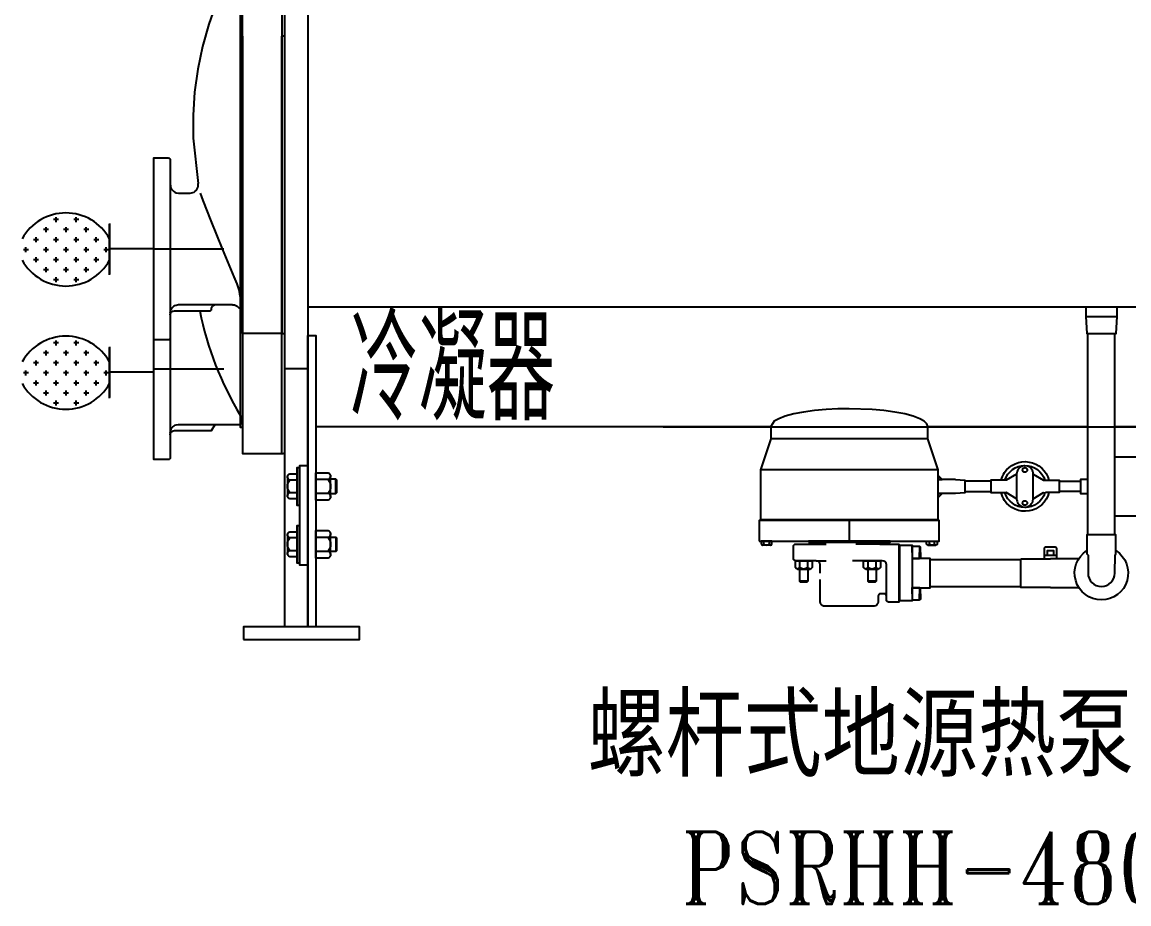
# Model space of a CAD drawing. Extents: x -345393 to -54719, y 203828 to 476815.
# Drawn here: x -304125 to -298739, y 289043 to 293336 of the extents above; entities that cross this region are included whole.
import ezdxf

# ---------------------------------------------------------------- set-up
doc = ezdxf.new("R2010")
doc.units = 0
doc.header["$LTSCALE"] = 1000
doc.header["$MEASUREMENT"] = 0
doc.layers.get('0').update_dxf_attribs({"color": 252, "linetype": 'CONTINUOUS'})
for name, color, linetype in [('暖通-水-水阀', 3, 'CONTINUOUS'), ('暖通-水-管道-供水', 1, 'CONTINUOUS'), ('暖通-风-设备', 40, 'CONTINUOUS'), ('暖通-风-说明', 3, 'CONTINUOUS')]:
    doc.layers.add(name, color=color, linetype=linetype)
doc.styles.add('HZ-ZG', font='romans.shx', dxfattribs={"width": 0.8, "bigfont": 'hzf.shx'})
doc.styles.add('TKZ1', font='tjromant.shx', dxfattribs={"bigfont": 'tjhts.shx'})

# ---------------------------------------------------------------- blocks, each defined once
blk = doc.blocks.new('A$C458E6109')
at = {"color": 3}
for p, q in [((462.9, 1901), (804, 1901)), ((1212.2, 1619.3), (8936.8, 1619.3)), ((4998, 1571.1), (5150.9, 1571.1)), ((5009.1, 508.4), (5009.1, 1488.6)), ((5139.9, 508.4), (5139.9, 1488.6)), ((462.9, 1317.6), (804, 1317.6)), ((5607.3, 1032.3), (2942.2, 1032.3)), ((4229.6, 975.6), (3465.2, 975.6)), ((4279.9, 824.8), (3414.9, 824.8)), ((1113.3, 790.6), (1113.3, 699.2)), ((1158.6, 775.4), (1124.6, 775.4)), ((1311.9, 777.7), (1252.4, 777.7)), ((1323.6, 694.2), (1323.6, 794.8)), ((4364.3, 778.1), (4279.9, 778.1)), ((1124.6, 714.4), (1158.6, 714.4)), ((1252.4, 710.9), (1311.9, 710.9)), ((3847.4, 578.4), (3847.4, 477.8)), ((1113.3, 508.9), (1113.3, 417.5)), ((1158.6, 493.6), (1124.6, 493.6)), ((1311.9, 496.1), (1252.4, 496.1)), ((1323.6, 412.5), (1323.6, 513.2)), ((1124.6, 432.7), (1158.6, 432.7)), ((3464.7, 458.2), (3425.3, 458.2)), ((3432, 463.2), (3432, 477.8)), ((3458.1, 477.8), (3458.1, 463.2)), ((3696.5, 463.4), (3735.7, 463.4)), ((3998.3, 463.4), (3879.3, 463.4)), ((4230.1, 458.2), (4269.5, 458.2)), ((4236.7, 477.8), (4236.7, 463.2)), ((4262.8, 463.2), (4262.8, 477.8)), ((1252.4, 429.3), (1311.9, 429.3)), ((3605.8, 382.9), (3605.8, 349.5)), ((3646.4, 349.5), (3646.4, 382.9)), ((3686.5, 382.9), (3735.7, 382.9)), ((3937.8, 382.9), (3937.8, 349.5)), ((3978.4, 349.5), (3978.4, 382.9)), ((4238.9, 388), (4681.8, 388)), ((4856.8, 407.8), (4796.5, 407.8)), ((3595.6, 342.4), (3656.6, 342.4)), ((3927.6, 342.4), (3988.6, 342.4)), ((4238.9, 257.2), (4681.8, 257.2))]:
    blk.add_line(p, q, dxfattribs=at)
for points in [[(1086.5, 1488.6), (895.4, 1488.6), (895.4, 3520.3), (1086.5, 3520.3), (1086.5, 1488.6)], [(1086.5, 1488.6), (1091.5, 1488.6), (1091.5, 1488.6), (1092.9, 1488.8), (1094.4, 1489.1), (1095.9, 1489.6), (1097.3, 1490.4), (1098.6, 1491.6), (1099.7, 1492.9), (1100.5, 1494.2), (1101.1, 1495.7), (1101.5, 1498.7), (1101.5, 3510.3), (1101.5, 3510.3), (1101.4, 3511.7), (1101.1, 3513.2), (1100.5, 3514.7), (1099.7, 3516.1), (1098.6, 3517.4), (1097.3, 3518.5), (1095.9, 3519.3), (1094.4, 3519.9), (1091.5, 3520.3), (1086.5, 3520.3)], [(1212.2, 1317.6), (1101.5, 1317.6), (1101.5, 3530.4), (1212.2, 3530.4), (1212.2, 1317.6)], [(885.3, 3394.6), (885.3, 3379.4), (885.3, 3379.4), (885.1, 3371.1), (884.4, 3362.9), (883.4, 3354.6), (881.9, 3346.4), (879.9, 3338.2), (877.6, 3330.3), (874.8, 3322.4), (871.7, 3314.7), (864.3, 3299.8), (864.3, 3299.8), (813.1, 3202.3), (768.4, 3100.5), (730.5, 2995), (700, 2886.7), (677.1, 2776.1), (661.9, 2664.3), (654.7, 2551.9), (655.3, 2439.8), (679.3, 2219.9)], [(895.4, 1614.4), (885.3, 1614.4), (885.3, 3394.6), (895.4, 3394.6)], [(895.4, 2937), (895.4, 905.2), (1086.5, 905.2), (1086.5, 2937)], [(1086.5, 905.2), (1091.5, 905.2), (1091.5, 905.2), (1092.9, 905.4), (1094.4, 905.7), (1095.9, 906.3), (1097.3, 907.1), (1098.6, 908.2), (1099.7, 909.5), (1100.5, 910.9), (1101.1, 912.3), (1101.5, 915.3), (1101.5, 2926.9), (1101.5, 2926.9), (1101.4, 2928.3), (1101.1, 2929.9), (1100.5, 2931.3), (1099.7, 2932.8), (1098.6, 2934.1), (1097.3, 2935.1), (1095.9, 2935.9), (1094.4, 2936.6), (1091.5, 2937), (1086.5, 2937)], [(895.4, 1031), (885.3, 1031), (885.3, 2811.3), (895.4, 2811.3)], [(533.3, 2343.5), (534.7, 2343.4), (536.2, 2343.1), (537.7, 2342.5), (539.1, 2341.7), (540.4, 2340.6), (541.4, 2339.3), (542.3, 2337.9), (542.9, 2336.4), (543.3, 2333.5), (543.3, 1468.5), (543.3, 1468.5), (543.2, 1467), (542.9, 1465.5), (542.3, 1464.1), (541.4, 1462.7), (540.4, 1461.4), (539.1, 1460.3), (537.7, 1459.5), (536.2, 1458.9), (533.3, 1458.4), (462.9, 1458.4), (462.9, 2343.5), (533.3, 2343.5)], [(543.3, 2212.8), (543.7, 2207), (545.1, 2200.9), (547.4, 2195.1), (550.8, 2189.4), (555.1, 2184.4), (560.2, 2180), (565.8, 2176.7), (571.7, 2174.3), (583.6, 2172.5), (639.7, 2172.5), (639.7, 2172.5), (646.1, 2173), (652.6, 2174.7), (659.1, 2177.5), (665.2, 2181.6), (670.5, 2186.9), (674.7, 2193), (677.7, 2199.7), (679.5, 2206.5), (679.4, 2219.6)], [(679.4, 2219.7), (679.3, 2219.9)], [(688.6, 2172.5), (702.6, 2136.2), (741.5, 2036.8), (796.3, 1901), (853.3, 1765.2), (853.3, 1765.2), (858.2, 1753.4), (862.7, 1742.1), (866.7, 1731.3), (870.3, 1720.8), (873.5, 1710.8), (876.2, 1701.1), (878.6, 1691.8), (880.6, 1682.8), (883.3, 1665.8), (883.3, 1665.8), (883.7, 1662.2), (884, 1658.5), (884.4, 1654.9), (884.6, 1651.3), (884.9, 1647.7), (885.1, 1644), (885.2, 1640.3), (885.3, 1636.7), (885.4, 1629.4)], [(543.3, 1589.2), (543.7, 1595), (545.1, 1601), (547.4, 1607), (550.8, 1612.6), (555.1, 1617.7), (560.2, 1621.9), (565.8, 1625.3), (571.7, 1627.6), (583.6, 1629.4), (845.1, 1629.4), (845.1, 1629.4), (848.6, 1629.2), (852.1, 1628.8), (855.6, 1628), (859.1, 1626.9), (862.5, 1625.5), (865.7, 1623.7), (868.8, 1621.7), (871.6, 1619.4), (876.5, 1614.4), (885.3, 1614.4)], [(543.3, 1579.1), (543.3, 1579.1), (543.3, 1579.1), (543.5, 1582), (544.2, 1585.1), (545.4, 1588), (547.1, 1590.8), (549.2, 1593.4), (551.7, 1595.5), (554.6, 1597.2), (557.5, 1598.3), (563.4, 1599.2), (734.4, 1599.2), (734.4, 1599.2), (735.9, 1599.4), (737.4, 1599.7), (738.9, 1600.3), (740.3, 1601.1), (741.5, 1602.2), (742.6, 1603.5), (743.5, 1604.9), (744, 1606.3), (744.5, 1609.3), (744.5, 1609.3), (744.5, 1609.3), (744.7, 1612.2), (745.4, 1615.2), (746.5, 1618.2), (748.2, 1621), (750.4, 1623.5), (752.9, 1625.7), (755.7, 1627.4), (758.7, 1628.5), (764.6, 1629.4), (764.6, 1629.4)], [(4998, 1619.3), (4998, 1571.1), (5003.2, 1488.6), (5145.8, 1488.6), (5150.9, 1571.1), (5150.9, 1619.3)], [(543.3, 1508.5), (543.3, 885.1), (543.3, 885.1), (543.2, 883.7), (542.9, 882.1), (542.3, 880.7), (541.4, 879.3), (540.4, 878), (539.1, 876.9), (537.7, 876.1), (536.2, 875.5), (533.3, 875.1), (462.9, 875.1), (462.9, 1498.7)], [(1252.4, 60.3), (1212.2, 60.3), (1212.2, 1478.5), (1252.4, 1478.5), (1252.4, 60.3)], [(1212.2, 1317.6), (1212.2, 60.3), (1101.5, 60.3), (1101.5, 1317.6)], [(3465.2, 1036), (3465.2, 975.6), (3414.9, 824.8), (3414.9, 583.4), (4279.9, 583.4), (4279.9, 704.1), (4279.9, 824.8), (4229.6, 975.6), (4229.6, 1036), (4229.6, 1036), (4225.6, 1048.5), (4212.7, 1061.5), (4190.4, 1074.3), (4158.4, 1086.4), (4117.6, 1097.4), (4069.5, 1106.6), (4016, 1113.9), (3959.7, 1118.9), (3847.4, 1122.8), (3847.4, 1122.8), (3792, 1121.8), (3735.1, 1118.9), (3678.7, 1113.9), (3625.3, 1106.6), (3577.1, 1097.4), (3536.3, 1086.4), (3504.4, 1074.3), (3482.1, 1061.5), (3465.2, 1036)], [(543.3, 1005.8), (543.7, 1011.7), (545.1, 1017.6), (547.4, 1023.6), (550.8, 1029.2), (555.1, 1034.3), (560.2, 1038.6), (565.8, 1041.9), (571.7, 1044.3), (583.6, 1046), (885.3, 1046)], [(543.3, 995.7), (543.3, 995.7), (543.3, 995.7), (543.5, 998.6), (544.2, 1001.7), (545.4, 1004.7), (547.1, 1007.4), (549.2, 1010), (551.7, 1012.2), (554.6, 1013.9), (557.5, 1015), (563.4, 1015.9), (744.5, 1015.9), (761.3, 1046)], [(1252.4, 1036), (3465.2, 1036)], [(4229.6, 1036), (5009.1, 1036)], [(5139.8, 1036), (7644, 1036)], [(5139.8, 601.1), (5609.9, 601.1), (5660.2, 699.1), (5660.2, 789.6), (5609.9, 887.5), (5139.8, 887.5)], [(1171.9, 834.8), (1158.6, 834.8), (1158.6, 653.8), (1171.9, 653.8), (1171.9, 834.8)], [(1212.2, 844.9), (1171.9, 844.9), (1171.9, 362.1), (1212.2, 362.1), (1212.2, 844.9)], [(1311.9, 677.5), (1252.4, 677.5), (1252.4, 811.1), (1311.9, 811.1)], [(4702.3, 844.9), (4696.5, 844.5), (4690.5, 843.1), (4684.6, 840.8), (4678.9, 837.4), (4673.9, 833.1), (4669.6, 828.1), (4666.2, 822.4), (4663.9, 816.5), (4662.1, 804.6), (4662.1, 683.9), (4662.1, 683.9), (4662.5, 678.2), (4663.9, 672.1), (4666.2, 666.2), (4669.6, 660.6), (4673.9, 655.5), (4678.9, 651.2), (4684.6, 647.9), (4690.5, 645.5), (4702.3, 643.7), (4702.3, 643.7), (4702.3, 643.7), (4708.1, 644.2), (4714.1, 645.5), (4720.1, 647.9), (4725.7, 651.2), (4730.8, 655.5), (4735.1, 660.6), (4738.4, 666.2), (4740.8, 672.1), (4742.6, 683.9), (4742.6, 804.6), (4742.6, 804.6), (4742.1, 810.5), (4740.8, 816.5), (4738.4, 822.4), (4735.1, 828.1), (4730.8, 833.1), (4725.7, 837.4), (4720.1, 840.8), (4714.1, 843.1), (4702.3, 844.9), (4702.3, 844.9)], [(1124.6, 805.9), (1158.6, 805.9), (1158.6, 683.9), (1124.6, 683.9)], [(1323.6, 709.3), (1349.2, 709.3), (1349.2, 779.7), (1323.6, 779.7)], [(1349.2, 709.3), (1354.7, 714.8), (1354.7, 774.2), (1349.2, 779.7)], [(4279.9, 798.2), (4279.9, 778.1), (4300, 778.1), (4279.9, 798.2)], [(4364.3, 778.1), (4410.6, 775.6), (4410.6, 713), (4364.3, 710.5), (4279.9, 710.5)], [(4536.4, 769.5), (4410.6, 769.5)], [(4601.7, 774.5), (4536.4, 774.5), (4536.4, 714.1), (4601.7, 714.1)], [(4662.1, 804.6), (4611.8, 774.5), (4601.7, 774.5)], [(4742.5, 804.6), (4792.8, 774.5), (4802.9, 774.5)], [(4802.9, 774.5), (4868.3, 774.5), (4868.3, 714.1), (4802.7, 714.1)], [(4868.3, 769.5), (4973.9, 769.5)], [(5009.1, 709.1), (4973.9, 709.1), (4973.9, 779.5), (5009.1, 779.5)], [(4279.9, 690.4), (4279.9, 710.5), (4300, 710.5), (4279.9, 690.4)], [(4410.6, 719.2), (4536.4, 719.2)], [(4662.1, 683.9), (4611.8, 714.1), (4601.7, 713.3)], [(4742.5, 683.9), (4792.8, 714.1), (4802.7, 713.3)], [(4973.9, 719.2), (4868.3, 719.2)], [(1171.9, 553.2), (1158.6, 553.2), (1158.6, 372.1), (1171.9, 372.1), (1171.9, 553.2)], [(3409.8, 477.8), (4284.9, 477.8), (4284.9, 578.4), (3409.8, 578.4), (3409.8, 477.8)], [(1124.6, 524.1), (1158.6, 524.1), (1158.6, 402.2), (1124.6, 402.2)], [(1311.9, 395.9), (1252.4, 395.9), (1252.4, 529.5), (1311.9, 529.5)], [(1325.3, 498.1), (1349.2, 498.1), (1349.2, 427.7), (1325.3, 427.7)], [(1349.2, 427.7), (1354.7, 433.2), (1354.7, 492.6), (1349.2, 498.1)], [(3471.2, 463.2), (3471.2, 477.8), (3419, 477.8), (3419, 463.2)], [(3648.7, 473.5), (4046, 473.5), (4046, 477.7), (3648.7, 477.7), (3648.7, 473.5)], [(4093.1, 186.8), (4093.1, 458.4), (4153.4, 458.4), (4153.4, 186.8), (4093.1, 186.8)], [(4153.4, 423.2), (4153.4, 453.3), (4189.6, 453.3), (4189.6, 423.2)], [(4193.6, 423.2), (4193.6, 449.3), (4189.6, 453.3)], [(4223.6, 463.2), (4223.6, 477.8), (4275.8, 477.8), (4275.8, 463.2)], [(4856.8, 391.8), (4856.8, 443.1), (4856.8, 443.1), (4856.8, 443.8), (4856.6, 444.6), (4856.3, 445.3), (4855.9, 446), (4855.3, 446.7), (4854.7, 447.2), (4854, 447.6), (4853.3, 447.9), (4851.8, 448.1), (4801.5, 448.1), (4801.5, 448.1), (4800.8, 448.1), (4800, 447.9), (4799.3, 447.6), (4798.6, 447.2), (4797.9, 446.7), (4797.4, 446), (4797, 445.3), (4796.7, 444.6), (4796.5, 443.1), (4796.5, 391.8)], [(4811.6, 407.8), (4811.6, 433.1), (4841.7, 433.1), (4841.7, 407.8)], [(3585.5, 349.5), (3585.5, 382.9), (3666.8, 382.9), (3666.8, 349.5)], [(3917.4, 349.5), (3917.4, 382.9), (3998.7, 382.9), (3998.7, 349.5)], [(4153.4, 423.2), (4153.4, 393), (4189.6, 393), (4189.6, 423.2)], [(4153.4, 395.6), (4238.9, 395.6), (4238.9, 249.7), (4153.4, 249.7)], [(4193.6, 423.2), (4193.6, 397), (4189.6, 393)], [(4826.6, 251.8), (4681.8, 251.8), (4681.8, 391.8)], [(4681.8, 391.8), (4826.6, 391.8)], [(4964, 391.8), (4826.6, 391.8)], [(3606, 342.4), (3606, 282.7), (3609.1, 279.5), (3643.1, 279.5), (3646.2, 282.7), (3646.2, 282.7)], [(3646.2, 342.4), (3646.2, 282.7), (3606, 282.7)], [(3938, 342.4), (3938, 282.7), (3941.1, 279.5), (3975.1, 279.5), (3978.2, 282.7), (3978.2, 282.7)], [(3978.2, 342.4), (3978.2, 282.7), (3938, 282.7)], [(4153.4, 222), (4153.4, 252.2), (4189.6, 252.2), (4189.6, 222)], [(4153.4, 222), (4153.4, 191.8), (4189.6, 191.8), (4189.6, 222)], [(4193.6, 222), (4193.6, 248.2), (4189.6, 252.2)], [(4193.6, 222), (4193.6, 195.9), (4189.6, 191.8)], [(4826.6, 251.8), (4965.1, 251.8)], [(900.4, 0), (1463.6, 0), (1463.6, 60.3), (900.4, 60.3), (900.4, 0)]]:
    blk.add_lwpolyline(points, dxfattribs=at)
for points in [[(686.5, 1599.2, 0.084726), (885.3, 1088.7), (885.3, 1046.2)], [(4601.7, 811, -0.649141), (4819.2, 774.5)], [(1311.9, 811.1, -0.700452), (1311.9, 777.7)], [(4601.7, 811, 0.083448), (4585.5, 774.5)], [(4604.9, 774.5, -0.737177), (4799.8, 774.5)], [(1124.6, 775.4, -0.744897), (1124.6, 805.9)], [(1124.6, 714.4, -0.371482), (1124.6, 775.4)], [(1311.9, 777.7, -0.350107), (1311.9, 710.9)], [(1124.6, 683.9, -0.743816), (1124.6, 714.4)], [(1311.9, 710.9, -0.700438), (1311.9, 677.5)], [(4585.5, 714.1, 0.083448), (4601.7, 677.6)], [(4819.2, 714.1, -0.64922), (4601.7, 677.6)], [(4799.8, 714.1, -0.737196), (4604.9, 714.1)], [(1124.6, 493.6, -0.744897), (1124.6, 524.1)], [(1124.6, 432.7, -0.371482), (1124.6, 493.6)], [(1311.9, 529.5, -0.700316), (1311.9, 496.1)], [(1311.9, 496.1, -0.350107), (1311.9, 429.3)], [(5141, 411.7), (5144.9, 415.6), (5144.9, 508.7), (5004.1, 508.7), (5004.1, 415.6), (5009.3, 410.4), (5009.3, 322.6, 1), (5139.6, 322.6), (5141, 411.7)], [(1124.6, 402.2, -0.743816), (1124.6, 432.7)], [(3419, 463.2, 0.749904), (3432, 463.2)], [(3432, 463.2, 0.374656), (3458.1, 463.2)], [(3458.1, 463.2, 0.759762), (3471.2, 463.2)], [(3706.6, 321.5), (3706.6, 362.8, 0.414209), (3686.5, 382.9), (3585.9, 382.9, -0.414214), (3575.8, 393), (3575.8, 453.3, -0.414214), (3585.9, 463.4), (3696.5, 463.4, 0.414222), (3706.6, 473.5), (3706.6, 473.5), (3988.2, 473.5), (3988.2, 473.5, 0.414205), (3998.3, 463.4), (4088.8, 463.4), (4088.8, 181.8), (4038.5, 181.8, -0.414214), (4028.4, 191.8), (4028.4, 362.8, 0.414205), (4008.3, 382.9), (3862.5, 382.9)], [(4236.7, 463.2, -0.761034), (4223.6, 463.2)], [(4262.8, 463.2, -0.374667), (4236.7, 463.2)], [(4275.8, 463.2, -0.749954), (4262.8, 463.2)], [(5144.9, 432.3, -0.74877), (5074.5, 192.3, -0.748773), (5004.1, 432.3)], [(1311.9, 429.3, -0.700438), (1311.9, 395.9)], [(3605.8, 349.5, -0.700014), (3585.5, 349.5)], [(3646.4, 349.5, -0.35011), (3605.8, 349.5)], [(3666.8, 349.5, -0.699665), (3646.4, 349.5)], [(3937.8, 349.5, -0.700065), (3917.4, 349.5)], [(3978.4, 349.5, -0.35011), (3937.8, 349.5)], [(3998.7, 349.5, -0.699665), (3978.4, 349.5)], [(4012.6, 222), (3998.3, 222, 0.414214), (3988.2, 211.9), (3988.2, 181.8, -0.414201), (3968.1, 161.7), (3726.7, 161.7, -0.414218), (3706.6, 181.8), (3706.6, 291.4)], [(4028.4, 211.9, 0.414205), (4018.4, 222), (4012.6, 222)]]:
    blk.add_lwpolyline(points, format="xyb", dxfattribs=at)
for centre in [(4702.3, 824.8), (4702.3, 663.8)]:
    blk.add_circle(centre, 11.3, dxfattribs=at)
at = {"color": 3, "style": 'HZ-ZG', "width": 0.7}
blk.add_text('冷凝器', height=500, dxfattribs=at).set_placement((1418.2, 1066.4))

msp = doc.modelspace()

# ---------------------------------------------------------------- linework, layer by layer
at = {"layer": '暖通-水-水阀', "color": 94}
for p, q in [((-303959.57638, 292362.37977), (-303959.57638, 292386.80686)), ((-303861.86805, 292362.37977), (-303861.86805, 292386.80686)), ((-304008.43055, 292313.52561), (-304008.43055, 292337.95269)), ((-303947.36284, 292374.59331), (-303971.78992, 292374.59331)), ((-303910.72221, 292313.52561), (-303910.72221, 292337.95269)), ((-303849.65451, 292374.59331), (-303874.08159, 292374.59331)), ((-303813.01388, 292313.52561), (-303813.01388, 292337.95269)), ((-304045.07117, 292276.88498), (-304069.49826, 292276.88498)), ((-304057.28471, 292264.67144), (-304057.28471, 292289.09852)), ((-303996.21701, 292325.73915), (-304020.64409, 292325.73915)), ((-303947.36284, 292276.88498), (-303971.78992, 292276.88498)), ((-303959.57638, 292264.67144), (-303959.57638, 292289.09852)), ((-303898.50867, 292325.73915), (-303922.93576, 292325.73915)), ((-303849.65451, 292276.88498), (-303874.08159, 292276.88498)), ((-303861.86805, 292264.67144), (-303861.86805, 292289.09852)), ((-303800.80034, 292325.73915), (-303825.22742, 292325.73915)), ((-303751.94617, 292276.88498), (-303776.37326, 292276.88498)), ((-303764.15971, 292264.67144), (-303764.15971, 292289.09852)), ((-304093.92534, 292228.03081), (-304118.35242, 292228.03081)), ((-304106.13888, 292215.81727), (-304106.13888, 292240.24436)), ((-303996.21701, 292228.03081), (-304020.64409, 292228.03081)), ((-304008.43055, 292215.81727), (-304008.43055, 292240.24436)), ((-303898.50867, 292228.03081), (-303922.93576, 292228.03081)), ((-303910.72221, 292215.81727), (-303910.72221, 292240.24436)), ((-303800.80034, 292228.03081), (-303825.22742, 292228.03081)), ((-303813.01388, 292215.81727), (-303813.01388, 292240.24436)), ((-303706.45861, 292228.03081), (-303727.51909, 292228.03081)), ((-303715.30555, 292215.81727), (-303715.30555, 292240.24436)), ((-304045.07117, 292179.17665), (-304069.49826, 292179.17665)), ((-304057.28471, 292166.96311), (-304057.28471, 292191.39019)), ((-303947.36284, 292179.17665), (-303971.78992, 292179.17665)), ((-303959.57638, 292166.96311), (-303959.57638, 292191.39019)), ((-303849.65451, 292179.17665), (-303874.08159, 292179.17665)), ((-303861.86805, 292166.96311), (-303861.86805, 292191.39019)), ((-303751.94617, 292179.17665), (-303776.37326, 292179.17665)), ((-303764.15971, 292166.96311), (-303764.15971, 292191.39019)), ((-303996.21701, 292130.32248), (-304020.64409, 292130.32248)), ((-304008.43055, 292118.10894), (-304008.43055, 292142.53602)), ((-303898.50867, 292130.32248), (-303922.93576, 292130.32248)), ((-303910.72221, 292118.10894), (-303910.72221, 292142.53602)), ((-303800.80034, 292130.32248), (-303825.22742, 292130.32248)), ((-303813.01388, 292118.10894), (-303813.01388, 292142.53602)), ((-303947.36284, 292081.46831), (-303971.78992, 292081.46831)), ((-303959.57638, 292069.25477), (-303959.57638, 292093.68186)), ((-303849.65451, 292081.46831), (-303874.08159, 292081.46831)), ((-303861.86805, 292069.25477), (-303861.86805, 292093.68186)), ((-304008.43055, 291713.52561), (-304008.43055, 291737.95269)), ((-303947.36284, 291774.59331), (-303971.78992, 291774.59331)), ((-303959.57638, 291762.37977), (-303959.57638, 291786.80686)), ((-303910.72221, 291713.52561), (-303910.72221, 291737.95269)), ((-303849.65451, 291774.59331), (-303874.08159, 291774.59331)), ((-303861.86805, 291762.37977), (-303861.86805, 291786.80686)), ((-303813.01388, 291713.52561), (-303813.01388, 291737.95269)), ((-304057.28471, 291664.67144), (-304057.28471, 291689.09852)), ((-303996.21701, 291725.73915), (-304020.64409, 291725.73915)), ((-303959.57638, 291664.67144), (-303959.57638, 291689.09852)), ((-303898.50867, 291725.73915), (-303922.93576, 291725.73915)), ((-303861.86805, 291664.67144), (-303861.86805, 291689.09852)), ((-303800.80034, 291725.73915), (-303825.22742, 291725.73915)), ((-303764.15971, 291664.67144), (-303764.15971, 291689.09852)), ((-304106.13888, 291615.81727), (-304106.13888, 291640.24436)), ((-304045.07117, 291676.88498), (-304069.49826, 291676.88498)), ((-304008.43055, 291615.81727), (-304008.43055, 291640.24436)), ((-303947.36284, 291676.88498), (-303971.78992, 291676.88498)), ((-303910.72221, 291615.81727), (-303910.72221, 291640.24436)), ((-303849.65451, 291676.88498), (-303874.08159, 291676.88498)), ((-303813.01388, 291615.81727), (-303813.01388, 291640.24436)), ((-303751.94617, 291676.88498), (-303776.37326, 291676.88498)), ((-303715.30555, 291615.81727), (-303715.30555, 291640.24436)), ((-304093.92534, 291628.03081), (-304118.35242, 291628.03081)), ((-304045.07117, 291579.17665), (-304069.49826, 291579.17665)), ((-304057.28471, 291566.96311), (-304057.28471, 291591.39019)), ((-303996.21701, 291628.03081), (-304020.64409, 291628.03081)), ((-303947.36284, 291579.17665), (-303971.78992, 291579.17665)), ((-303959.57638, 291566.96311), (-303959.57638, 291591.39019)), ((-303898.50867, 291628.03081), (-303922.93576, 291628.03081)), ((-303849.65451, 291579.17665), (-303874.08159, 291579.17665)), ((-303861.86805, 291566.96311), (-303861.86805, 291591.39019)), ((-303800.80034, 291628.03081), (-303825.22742, 291628.03081)), ((-303751.94617, 291579.17665), (-303776.37326, 291579.17665)), ((-303764.15971, 291566.96311), (-303764.15971, 291591.39019)), ((-303706.45861, 291628.03081), (-303727.51909, 291628.03081)), ((-303996.21701, 291530.32248), (-304020.64409, 291530.32248)), ((-304008.43055, 291518.10894), (-304008.43055, 291542.53602)), ((-303898.50867, 291530.32248), (-303922.93576, 291530.32248)), ((-303910.72221, 291518.10894), (-303910.72221, 291542.53602)), ((-303800.80034, 291530.32248), (-303825.22742, 291530.32248)), ((-303813.01388, 291518.10894), (-303813.01388, 291542.53602)), ((-303947.36284, 291481.46831), (-303971.78992, 291481.46831)), ((-303959.57638, 291469.25477), (-303959.57638, 291493.68186)), ((-303849.65451, 291481.46831), (-303874.08159, 291481.46831)), ((-303861.86805, 291469.25477), (-303861.86805, 291493.68186))]:
    msp.add_line(p, q, dxfattribs=at)
at = {"layer": '暖通-水-水阀', "color": 3, "linetype": 'Continuous'}
for p, q in [((-303699.45851, 292354.91664), (-303699.45851, 292108.5887)), ((-303699.45851, 292105.97613), (-303699.45851, 292352.30407)), ((-303699.45851, 291754.91664), (-303699.45851, 291508.5887)), ((-303699.45851, 291505.97613), (-303699.45851, 291752.30407))]:
    msp.add_line(p, q, dxfattribs=at)
at = {"layer": '暖通-水-水阀', "color": 3}
for centre, start, end in [((-303912.19627, 292163.82155), 28.95723055, 151.04276945), ((-303912.19627, 292294.45865), 208.95723055, 331.04276945), ((-303912.19627, 291563.82155), 28.95723055, 151.04276945), ((-303912.19627, 291694.45865), 208.95723055, 331.04276945)]:
    msp.add_arc(centre, 243.13405, start, end, dxfattribs=at)
at = {"layer": '暖通-水-管道-供水'}
for p, q in [((-303484.58389, 292231.75267), (-303699.45851, 292231.75267)), ((-303484.58389, 291631.75267), (-303699.45851, 291631.75267))]:
    msp.add_line(p, q, dxfattribs=at)

# ---------------------------------------------------------------- block references
at = {"layer": '暖通-风-设备'}
msp.add_blockref('A$C458E6109', (-303947.44017, 290331.22539), dxfattribs=at)

# ---------------------------------------------------------------- texts
at = {"layer": '暖通-风-说明', "style": 'TKZ1'}
msp.add_text('螺杆式地源热泵机组(2)', height=400, dxfattribs=at).set_placement((-301373.60665, 289662.56907))
at = {"layer": '暖通-风-说明', "style": 'TKZ1', "width": 0.8}
msp.add_text('PSRHH-4802-Y', height=350, dxfattribs=at).set_placement((-300917.66997, 289043.42063))

doc.saveas('drawing.dxf')
